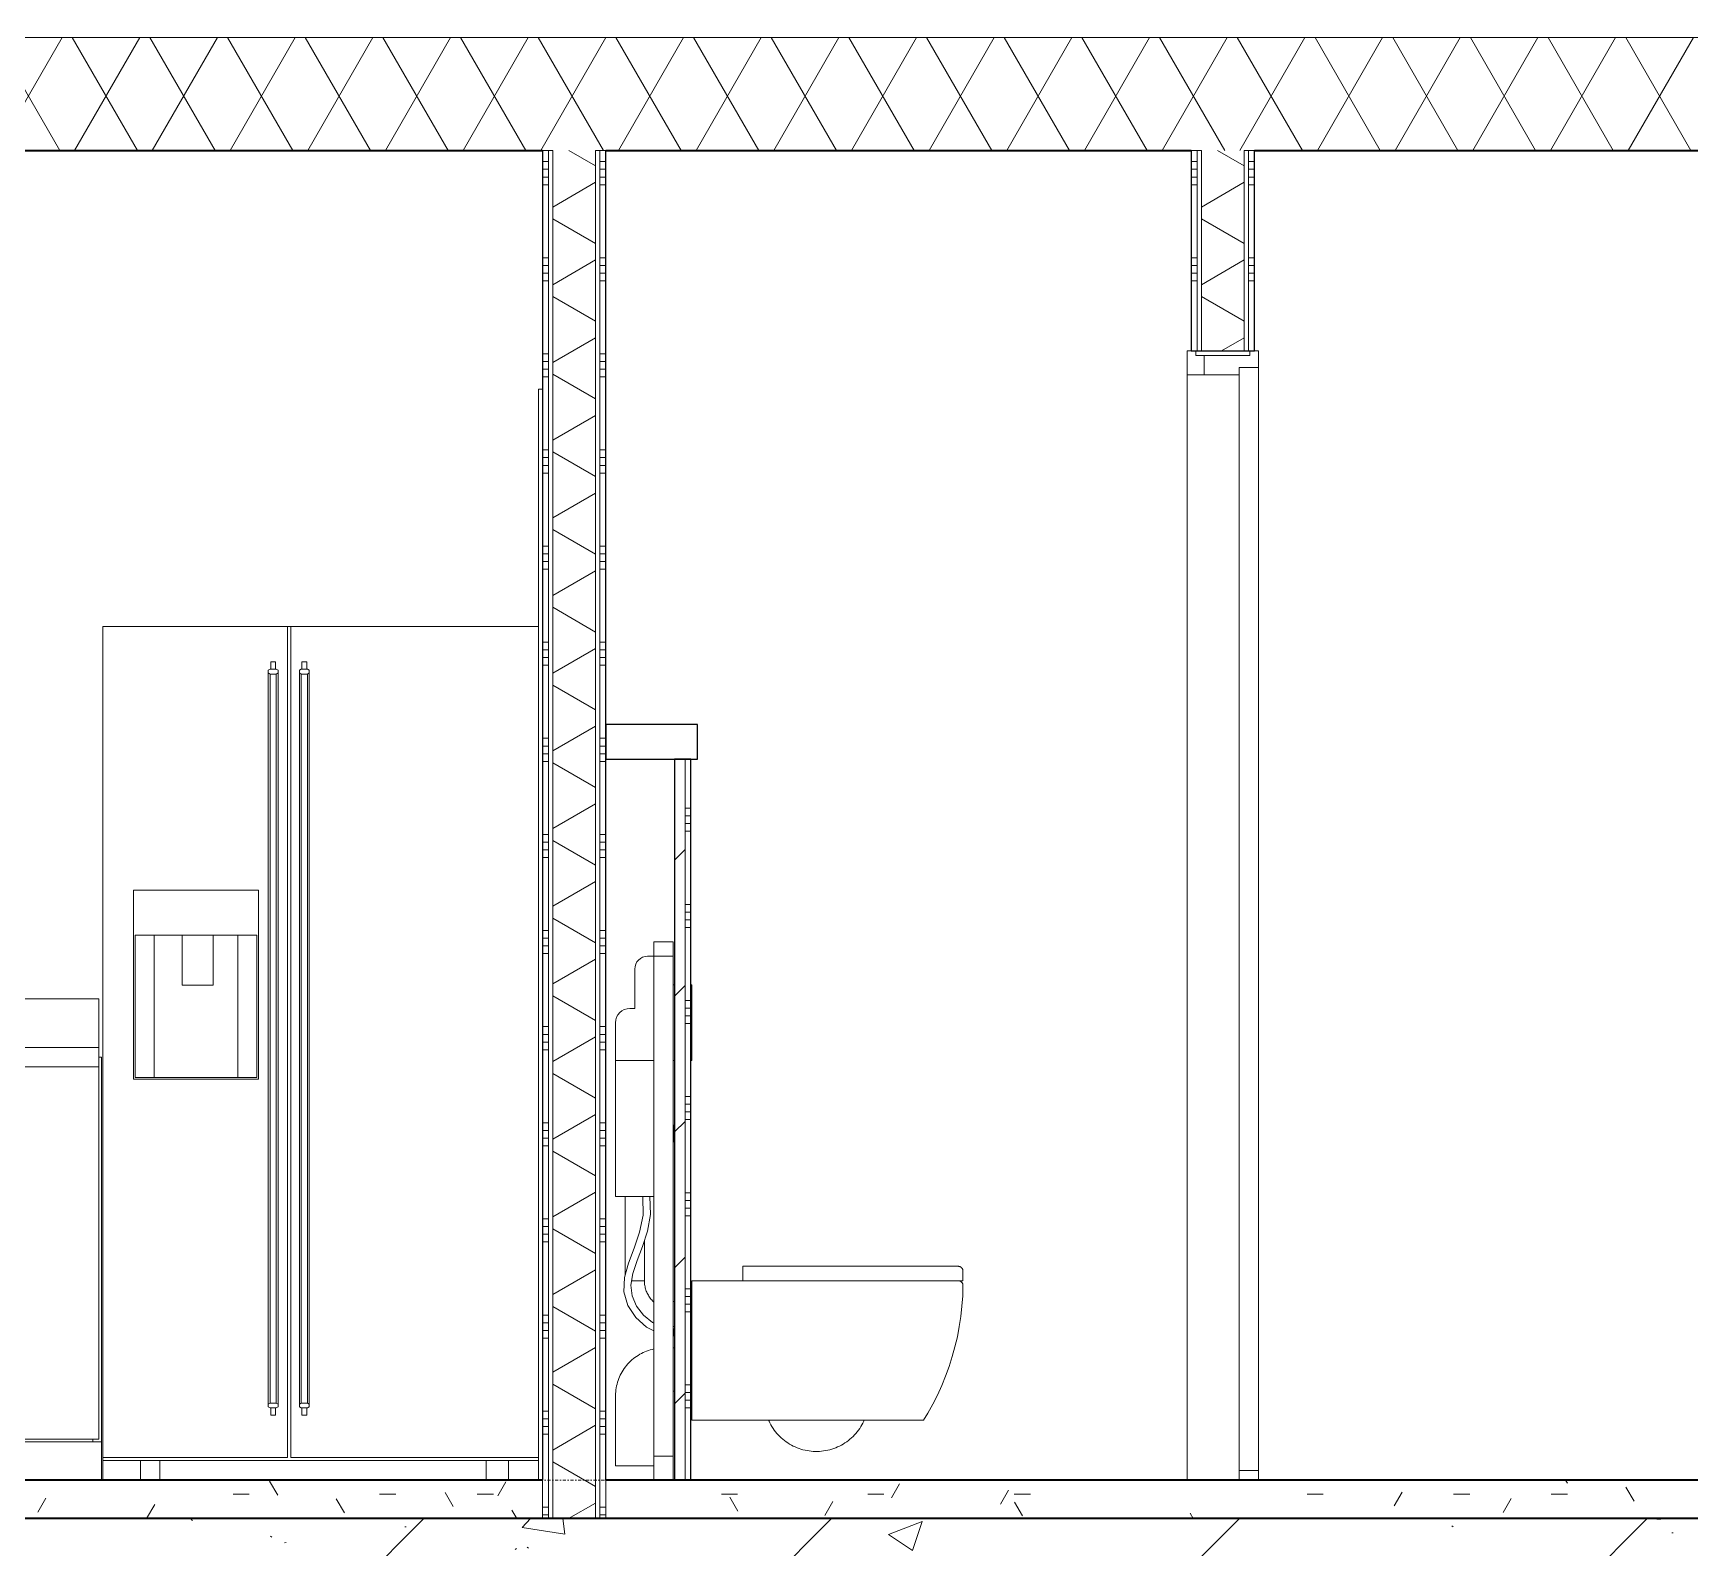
# Model space of a CAD drawing. Header units: millimetres. Extents: x -8591 to 211781, y -3000 to 31870.
# Drawn here: x 183026 to 186474, y -61 to 3091 of the extents above; entities that cross this region are included whole.
import ezdxf

# ---------------------------------------------------------------- set-up
doc = ezdxf.new("R2010")
doc.units = ezdxf.units.MM
doc.linetypes.add('Dash dot', pattern=[15.875, 6.35, -4.7625, 0, -4.7625])
doc.linetypes.add('IMPORT-HIDDEN _2_', pattern=[25, 12.5, -12.5])
for name, color, linetype, lineweight in [('A-DOOR', 31, 'Continuous', 9), ('A-FLOR', 192, 'Continuous', 9), ('A-FLOR-LEVL', 51, 'Continuous', 9), ('A-FLOR-MCUT', 51, 'Continuous', 9), ('A-FLOR-PATT', 8, 'Continuous', 9), ('A-WALL', 113, 'Continuous', 9), ('A-WALL-PATT', 111, 'Continuous', 25), ('I-FURN', 30, 'Continuous', 9), ('I-WALL', 2, 'Continuous', 9), ('kaart_114279_503471_50_dwg', 8, 'Continuous', 9), ('P-SANR-FIXT', 6, 'Continuous', 9), ('PAND', 10, 'Continuous', 9), ('PERCEEL', 7, 'Continuous', 9), ('Q-CASE', 31, 'Continuous', 9), ('Q-SPCQ', 91, 'Continuous', 9), ('RASTERVERDELING', 8, 'IMPORT-HIDDEN _2_', 9)]:
    doc.layers.add(name, color=color, linetype=linetype, lineweight=lineweight)
pattern_1 = [(360, (185435.71, 1423.5), (4e-13, 200), []), (360, (185435.71, 1407.5), (4e-13, 200), []), (360, (185435.71, 1391.5), (4e-13, 200), []), (360, (185435.71, 1375.5), (4e-13, 200), [])]
pattern_2 = [(90, (-5257.7, 3200), (-320, 2e-14), [])]
pattern_3 = [(360, (184085.71, 1423.5), (4e-13, 200), []), (360, (184085.71, 1407.5), (4e-13, 200), []), (360, (184085.71, 1391.5), (4e-13, 200), []), (360, (184085.71, 1375.5), (4e-13, 200), [])]

# ---------------------------------------------------------------- blocks, each defined once
blk = doc.blocks.new('32_EA_binnenkozijn_hardhout_deurzonderbovenlicht - 1000x2730-1442049-B-B')
at = {"layer": 'A-DOOR'}
for p, q in [((-4816.9, 2350), (-4824.9, 2350)), ((-4824.9, 2350), (-4824.9, 80))]:
    blk.add_line(p, q, dxfattribs=at)
blk = doc.blocks.new('32_EA_binnenkozijn_hardhout_deurzonderbovenlicht - 1000x2730-1442234-B-B')
at = {"layer": 'A-DOOR'}
h = blk.add_hatch(dxfattribs=at)
h.set_pattern_fill('FP_192', color=256, style=0, pattern_type=2)
h.set_pattern_definition(pattern_2)
h.paths.add_polyline_path([(-3474.9, 2380), (-3366.9, 2380), (-3366.9, 2395), (-3326.9, 2395), (-3326.9, 2430), (-3344.9, 2430), (-3344.9, 2420), (-3456.9, 2420), (-3456.9, 2430), (-3474.9, 2430)])
h = blk.add_hatch(dxfattribs=at)
h.set_pattern_fill('FP_192', color=256, style=0, pattern_type=2)
h.set_pattern_definition(pattern_2)
h.paths.add_polyline_path([(-3326.9, 100), (-3326.9, 2395), (-3366.9, 2395), (-3366.9, 100)])
at = {"layer": 'A-DOOR', "lineweight": 18}
for p, q in [((-3456.9, 2430), (-3474.9, 2430)), ((-3474.9, 2430), (-3474.9, 2380)), ((-3456.9, 2420), (-3456.9, 2430)), ((-3344.9, 2420), (-3456.9, 2420)), ((-3326.9, 2430), (-3344.9, 2430)), ((-3344.9, 2430), (-3344.9, 2420)), ((-3326.9, 2395), (-3326.9, 2430)), ((-3474.9, 2380), (-3366.9, 2380)), ((-3326.9, 2395), (-3366.9, 2395)), ((-3366.9, 2395), (-3366.9, 100)), ((-3366.9, 2380), (-3366.9, 2395)), ((-3366.9, 2395), (-3326.9, 2395)), ((-3326.9, 100), (-3326.9, 2395)), ((-3366.9, 100), (-3326.9, 100))]:
    blk.add_line(p, q, dxfattribs=at)
at = {"layer": 'A-DOOR'}
for p, q in [((-3474.9, 80), (-3474.9, 2380)), ((-3366.9, 80), (-3366.9, 100)), ((-3326.9, 100), (-3326.9, 80))]:
    blk.add_line(p, q, dxfattribs=at)
blk = doc.blocks.new('S4R_Geberit_Reservoir_Duofix_Wall-WC_UP320 - S4R_Geberit_Reservoir_Duofix_Wall-WC_UP320-476153-B-B')
at = {"layer": 'P-SANR-FIXT'}
for p, q in [((-4584.9, 1200), (-4544.9, 1200)), ((-4584.9, 1170), (-4584.9, 1200)), ((-4544.9, 1200), (-4544.9, 1170)), ((-4624.9, 1143.3), (-4624.9, 1061.6)), ((-4584.9, 1170), (-4598.1, 1170)), ((-4544.9, 1170), (-4584.9, 1170)), ((-4584.9, 1170), (-4544.9, 1170)), ((-4584.9, 130), (-4584.9, 1170)), ((-4544.9, 1170), (-4544.9, 130)), ((-4541.9, 1110.4), (-4544.9, 1110.4)), ((-4506, 1110.4), (-4507.9, 1110.4)), ((-4506, 1110.4), (-4506, 953.3)), ((-4624.9, 1061.6), (-4634.9, 1061.6)), ((-4664.9, 1031.6), (-4664.9, 953.3)), ((-4584.9, 953.3), (-4664.9, 953.3)), ((-4664.9, 953.3), (-4664.9, 670)), ((-4664.9, 953.3), (-4584.9, 953.3)), ((-4544.9, 953.3), (-4541.9, 953.3)), ((-4507.9, 953.3), (-4506, 953.3)), ((-4543.9, 819.1), (-4543.9, 817.4)), ((-4543.9, 817.4), (-4543.9, 810.9)), ((-4543.9, 810.9), (-4543.9, 801.2)), ((-4543.9, 801.2), (-4543.9, 791.9)), ((-4543.9, 791.9), (-4543.9, 785.3)), ((-4543.9, 785.3), (-4543.9, 783)), ((-4664.9, 670), (-4584.9, 670)), ((-4644.9, 670), (-4644.9, 505.8)), ((-4607.1, 669.3), (-4608.1, 669.2)), ((-4602.6, 669.9), (-4607.1, 669.3)), ((-4604.9, 495), (-4604.9, 578.2)), ((-4604.9, 495), (-4631.4, 495)), ((-4631.4, 495), (-4624.9, 495)), ((-4624.9, 495), (-4604.9, 495)), ((-4541.9, 451.5), (-4544.9, 451.5)), ((-4506, 451.5), (-4507.9, 451.5)), ((-4541.9, 400), (-4544.9, 400)), ((-4542.9, 395), (-4544.9, 395.3)), ((-4544.9, 395.3), (-4542.9, 395)), ((-4544.9, 380.4), (-4542.9, 380)), ((-4542.9, 380), (-4544.9, 380.4)), ((-4542.9, 385.6), (-4542.9, 395)), ((-4542.9, 394.8), (-4542.9, 395)), ((-4542.9, 381), (-4542.9, 385.6)), ((-4542.9, 380), (-4542.9, 381)), ((-4506, 400), (-4507.9, 400)), ((-4507.9, 390), (-4506, 390)), ((-4507.9, 381.5), (-4506, 381.5)), ((-4541.9, 355), (-4544.9, 355)), ((-4506, 355), (-4507.9, 355)), ((-4664.9, 255), (-4664.9, 110)), ((-4544.9, 265), (-4541.9, 265)), ((-4664.9, 110), (-4619.9, 110)), ((-4619.9, 110), (-4584.6, 110)), ((-4584.9, 80), (-4584.9, 130)), ((-4544.9, 130), (-4584.9, 130)), ((-4544.9, 130), (-4544.9, 80))]:
    blk.add_line(p, q, dxfattribs=at)
at = {"layer": 'P-SANR-FIXT', "flags": 128}
for points in [[(-4608.1, 669.2), (-4607.6, 631.1), (-4614.7, 596), (-4625.9, 563), (-4637.6, 531.7), (-4646.1, 501.5), (-4647.4, 471.5), (-4639, 443.1), (-4622.7, 418.1), (-4600.1, 398.2), (-4584.9, 390.7)], [(-4584.9, 390.7), (-4600.1, 398.2), (-4622.7, 418.1), (-4639, 443.1), (-4647.4, 471.5), (-4646.1, 501.5), (-4637.6, 531.7), (-4625.9, 563), (-4614.7, 596), (-4607.6, 631.1), (-4608.1, 669.2)], [(-4584.9, 406.8), (-4588.1, 408.3), (-4606.9, 423.2), (-4621.5, 442), (-4630.5, 463.2), (-4632.9, 485.8), (-4628.7, 510.1), (-4619.8, 536.8), (-4608.8, 565.9), (-4598.6, 597.9), (-4592.4, 632.9), (-4593.2, 670)], [(-4593.2, 670), (-4592.4, 632.9), (-4598.6, 597.9), (-4608.8, 565.9), (-4619.8, 536.8), (-4628.7, 510.1), (-4632.9, 485.8), (-4630.5, 463.2), (-4621.5, 442), (-4606.9, 423.2), (-4588.1, 408.3), (-4584.9, 406.8)], [(-4584.9, 450.3), (-4586.2, 451.5), (-4587.9, 453.2), (-4589.6, 455), (-4591.1, 456.8), (-4592.6, 458.7), (-4594, 460.6), (-4595.4, 462.6), (-4596.6, 464.6), (-4597.8, 466.7), (-4598.9, 468.9), (-4599.9, 471), (-4600.8, 473.3), (-4601.6, 475.5), (-4602.4, 477.8), (-4603, 480.1), (-4603.5, 482.4), (-4604, 484.8), (-4604.4, 487.2), (-4604.6, 489.6), (-4604.8, 492), (-4604.9, 494.4), (-4604.9, 495)], [(-4584.9, 353), (-4588.6, 352.1), (-4592.5, 351.1), (-4596.3, 349.9), (-4600.1, 348.6), (-4603.8, 347.1), (-4607.5, 345.5), (-4611.1, 343.7), (-4614.6, 341.8), (-4618, 339.7), (-4621.3, 337.5), (-4624.6, 335.2), (-4627.8, 332.8), (-4630.8, 330.2), (-4633.8, 327.5), (-4636.6, 324.7), (-4639.3, 321.7), (-4641.9, 318.7), (-4644.4, 315.6), (-4646.8, 312.4), (-4649, 309), (-4651.1, 305.6), (-4653.1, 302.1), (-4654.9, 298.6), (-4656.6, 294.9), (-4658.1, 291.2), (-4659.5, 287.5), (-4660.7, 283.7), (-4661.7, 279.8), (-4662.7, 275.9), (-4663.4, 272), (-4664, 268), (-4664.5, 264.1), (-4664.7, 260.1), (-4664.9, 256.1), (-4664.9, 255)]]:
    blk.add_lwpolyline(points, dxfattribs=at)
at = {"layer": 'P-SANR-FIXT'}
for centre, radius in [((-4598.1, 1143.3), 26.7), ((-4634.9, 1031.6), 30)]:
    blk.add_arc(centre, radius, 90, 180, dxfattribs=at)
blk = doc.blocks.new('73_EA_Standaard_kledingkast_IKEA - 600x300x880-668736-B-B')
at = {"layer": 'I-FURN'}
for p, q in [((-5739.9, 960), (-5734.9, 960)), ((-5739.9, 165), (-5739.9, 940)), ((-5734.9, 960), (-5734.9, 160)), ((-6029.9, 476.7), (-6029.9, 675.7)), ((-6034.9, 493.9), (-6034.9, 606.8)), ((-5739.9, 165), (-6014.1, 165)), ((-5752.9, 160), (-6014.1, 160)), ((-5752.9, 165), (-5752.9, 160)), ((-5752.9, 160), (-5752.9, 165)), ((-5734.9, 160), (-5752.9, 160)), ((-5734.9, 160), (-5734.9, 80))]:
    blk.add_line(p, q, dxfattribs=at)
blk = doc.blocks.new('Kitchen_Appliances_AEG_AEG-SBS-ST-Fridge-Freezer-Grey-Stainless - Name - _RMB86111NX 925993179 Ukraine_-816377-B-B')
at = {"layer": 'Q-SPCQ'}
for p, q in [((-5731.9, 127.3), (-5731.9, 1856)), ((-5347.7, 1856), (-5731.9, 1856)), ((-5340.7, 1856), (-5347.7, 1856)), ((-5347.7, 127.3), (-5347.7, 1856)), ((-4824.9, 1856), (-5340.7, 1856)), ((-5340.7, 1856), (-5340.7, 127.3)), ((-5383.8, 1767.4), (-5387.8, 1765.1)), ((-5387.8, 1759.6), (-5387.8, 1765.1)), ((-5387.8, 237.9), (-5387.8, 1759.6)), ((-5387.8, 1759.6), (-5383.8, 1757.3)), ((-5371.3, 1767.4), (-5383.8, 1767.4)), ((-5382.4, 1782.6), (-5372.6, 1782.6)), ((-5382.4, 1782.6), (-5382.4, 1767.4)), ((-5372.6, 1767.2), (-5372.6, 1782.6)), ((-5367.3, 1765.1), (-5371.3, 1767.4)), ((-5371.3, 1757.3), (-5367.3, 1759.6)), ((-5367.3, 1759.6), (-5367.3, 1765.1)), ((-5367.3, 1759.6), (-5367.3, 237.9)), ((-5318.8, 1767.4), (-5322.8, 1765.1)), ((-5322.8, 1759.6), (-5322.8, 1765.1)), ((-5322.8, 237.9), (-5322.8, 1759.6)), ((-5322.8, 1759.6), (-5318.8, 1757.3)), ((-5306.3, 1767.4), (-5318.8, 1767.4)), ((-5317.5, 1782.6), (-5307.6, 1782.6)), ((-5317.5, 1782.6), (-5317.5, 1767.2)), ((-5307.6, 1767.4), (-5307.6, 1782.6)), ((-5302.3, 1765.1), (-5306.3, 1767.4)), ((-5306.3, 1757.3), (-5302.3, 1759.6)), ((-5302.3, 1759.6), (-5302.3, 1765.1)), ((-5302.3, 1759.6), (-5302.3, 237.9)), ((-5383.8, 1757.3), (-5371.3, 1757.3)), ((-5383.8, 1757.3), (-5383.8, 240.1)), ((-5371.3, 240.1), (-5371.3, 1757.3)), ((-5318.8, 1757.3), (-5306.3, 1757.3)), ((-5318.8, 1757.3), (-5318.8, 240.1)), ((-5306.3, 240.1), (-5306.3, 1757.3)), ((-5407.6, 1307.9), (-5668.4, 1307.9)), ((-5668.4, 1307.9), (-5668.4, 914.6)), ((-5407.6, 914.6), (-5407.6, 1307.9)), ((-5664.9, 918), (-5664.9, 1214.3)), ((-5664.9, 1214.3), (-5411.2, 1214.3)), ((-5625.4, 1214.3), (-5625.4, 918)), ((-5566.9, 1214.3), (-5566.9, 1110.2)), ((-5502, 1110.2), (-5502, 1214.3)), ((-5450.7, 1214.3), (-5450.7, 918)), ((-5411.2, 1214.3), (-5411.2, 918)), ((-5566.9, 1110.2), (-5502, 1110.2)), ((-5668.4, 914.6), (-5407.6, 914.6)), ((-5411.2, 918), (-5664.9, 918)), ((-5383.8, 240.1), (-5387.8, 237.9)), ((-5387.8, 232.5), (-5387.8, 237.9)), ((-5387.8, 232.5), (-5383.8, 230.2)), ((-5371.3, 240.1), (-5383.8, 240.1)), ((-5383.8, 230.2), (-5371.3, 230.2)), ((-5382.4, 230.2), (-5382.4, 215)), ((-5382.4, 215), (-5372.6, 215)), ((-5372.6, 215), (-5372.6, 230.4)), ((-5367.3, 237.9), (-5371.3, 240.1)), ((-5371.3, 230.2), (-5367.3, 232.5)), ((-5367.3, 232.5), (-5367.3, 237.9)), ((-5318.8, 240.1), (-5322.8, 237.9)), ((-5322.8, 232.5), (-5322.8, 237.9)), ((-5322.8, 232.5), (-5318.8, 230.2)), ((-5306.3, 240.1), (-5318.8, 240.1)), ((-5318.8, 230.2), (-5306.3, 230.2)), ((-5317.5, 230.4), (-5317.5, 215)), ((-5317.5, 215), (-5307.6, 215)), ((-5307.6, 215), (-5307.6, 230.2)), ((-5302.3, 237.9), (-5306.3, 240.1)), ((-5306.3, 230.2), (-5302.3, 232.5)), ((-5302.3, 232.5), (-5302.3, 237.9)), ((-5731.9, 127.3), (-5731.9, 121)), ((-5347.7, 127.3), (-5731.9, 127.3)), ((-5653.8, 121), (-5731.9, 121)), ((-5731.9, 121), (-5731.9, 80)), ((-5613.3, 121), (-5653.8, 121)), ((-5653.8, 121), (-5653.8, 80)), ((-4933.8, 121), (-5613.3, 121)), ((-5613.3, 121), (-5613.3, 80)), ((-5340.7, 127.3), (-4824.9, 127.3)), ((-4887.5, 121), (-4933.8, 121)), ((-4933.8, 121), (-4933.8, 80)), ((-4824.9, 121), (-4887.5, 121)), ((-4887.5, 121), (-4887.5, 80))]:
    blk.add_line(p, q, dxfattribs=at)
blk = doc.blocks.new('73_3B_aanrechtblad - rand - 73_3B_aanrechtblad - rand-2136855-B-B')
at = {"layer": 'Q-CASE', "lineweight": 18}
for p, q in [((-6739.8, 1081.6), (-6494, 1081.6)), ((-5965.9, 1081.6), (-5739.9, 1081.6)), ((-5739.9, 980), (-5739.9, 1081.6)), ((-6027.9, 980), (-5739.9, 980)), ((-5739.9, 940), (-5739.9, 980)), ((-5739.9, 940), (-6021.1, 940))]:
    blk.add_line(p, q, dxfattribs=at)
blk = doc.blocks.new('kaart_114279_503471_50_dwg-1497297-B-B')
at = {"layer": 'PAND', "flags": 128}
for points in [[(-12188.2, 0), (-6468, 0), (-6493.7, 0), (-4018.7, 0), (-4959.8, 0), (1672.5, 0)], [(1672.5, 0), (-3151.9, 0), (-5784.9, 0), (-11704.6, 0)], [(-9542.1, 0), (-1115.6, 0), (652, 0), (1672.5, 0)], [(1672.5, 0), (-9035.6, 0), (-9542.1, 0)], [(-9171.7, 0), (-9424.4, 0), (-2713.3, 0), (-2443.3, 0)]]:
    blk.add_lwpolyline(points, dxfattribs=at)
for points in [[(-5349.1, 0), (-9662.9, 0), (-9707.2, 0), (-10297.6, 0), (-10454.5, 0), (-380.3, 0), (-309.1, 0), (-228.4, 0), (-184.1, 0), (-3106, 0)], [(-8293.2, 0), (-8916.8, 0), (-4106.5, 0), (-4000, 0), (692.1, 0), (1210.3, 0)]]:
    blk.add_lwpolyline(points, close=True, dxfattribs=at)
at = {"layer": 'PERCEEL'}
for p, q in [((1672.5, 0), (-12188.2, 0)), ((-12188.2, 0), (1672.5, 0))]:
    blk.add_line(p, q, dxfattribs=at)
at = {"layer": 'PERCEEL', "flags": 128}
for points in [[(-12188.2, 0), (-10118.9, 0), (1624.1, 0)], [(-12188.2, 0), (-11690, 0), (-3151.9, 0), (1672.5, 0)], [(1672.5, 0), (-1058.6, 0), (-1463.3, 0), (-9035.6, 0), (-12188.2, 0)], [(-12188.2, 0), (-11690, 0), (-3151.9, 0), (1672.5, 0)], [(1672.5, 0), (1616.9, 0), (1527.9, 0), (-3125.2, 0), (-5370.2, 0), (-9502.5, 0), (-12188.2, 0)], [(-12188.2, 0), (-9502.5, 0), (-5370.2, 0), (-3125.2, 0), (1527.9, 0), (1616.9, 0), (1624.1, 0), (-10118.9, 0), (-12188.2, 0)], [(-12188.2, 0), (-9624.3, 0), (-9640.8, 0), (-8602, 0), (1370.9, 0), (1672.5, 0)], [(1672.5, 0), (-1463.3, 0), (-9035.6, 0), (-12188.2, 0)]]:
    blk.add_lwpolyline(points, dxfattribs=at)
at = {"layer": 'RASTERVERDELING'}
blk.add_line((-12188.2, 0), (1672.5, 0), dxfattribs=at)
blk = doc.blocks.new('boekenkast1 - boekenkast-2119078-B-B')
at = {"layer": 'A-WALL-PATT', "lineweight": 9}
h = blk.add_hatch(dxfattribs=at)
h.set_pattern_fill('FP_192', color=256, style=0, pattern_type=2)
h.set_pattern_definition(pattern_2)
h.paths.add_polyline_path([(-4494.1, 1580), (-4494.1, 1652.2), (-4684.9, 1652.2), (-4684.9, 1580)])
at = {"layer": 'A-WALL', "lineweight": 25}
for p, q in [((-4494.1, 1652.2), (-4684.9, 1652.2)), ((-4684.9, 1652.2), (-4684.9, 1580)), ((-4494.1, 1580), (-4494.1, 1652.2)), ((-4684.9, 1580), (-4494.1, 1580))]:
    blk.add_line(p, q, dxfattribs=at)
blk = doc.blocks.new('S4R_Villeroy_Toilet_Subway_2 - Subway 2_0-2119912-B-B')
at = {"layer": 'P-SANR-FIXT'}
for p, q in [((-4129.3, 525), (-4399.7, 525)), ((-4399.7, 525), (-4399.7, 515)), ((-4129.3, 495), (-4506, 495)), ((-4506, 495), (-4506, 484.9)), ((-4506, 484.9), (-4506, 205)), ((-4399.7, 495), (-4399.7, 515)), ((-4129.3, 495), (-4399.7, 495)), ((-4129.3, 495), (-3941.8, 495)), ((-3941.8, 495), (-3941.8, 515)), ((-4506, 462.5), (-4507, 462.5)), ((-4507, 462.5), (-4507, 437.2)), ((-4506, 355), (-4507, 355)), ((-4507, 355), (-4507, 300)), ((-4507, 300), (-4507, 245)), ((-4507, 245), (-4506, 245)), ((-4506, 205), (-4129.3, 205)), ((-4023.8, 205), (-4129.3, 205))]:
    blk.add_line(p, q, dxfattribs=at)
at = {"layer": 'P-SANR-FIXT', "flags": 128}
for points in [[(-4129.3, 525), (-4122.2, 525), (-4115.1, 525), (-4108, 525), (-4101, 525), (-4094, 525), (-4087.1, 525), (-4080.2, 525), (-4073.4, 525), (-4066.7, 525), (-4060.1, 525), (-4053.7, 525), (-4047.3, 525), (-4041.1, 525), (-4035, 525), (-4029, 525), (-4023.3, 525), (-4017.6, 525), (-4012.2, 525), (-4007, 525), (-4001.9, 525), (-3997.1, 525), (-3992.5, 525), (-3988, 525), (-3983.9, 525), (-3979.9, 525), (-3976.2, 525), (-3972.7, 525), (-3969.5, 525), (-3966.5, 525), (-3963.8, 525), (-3961.4, 525), (-3959.2, 525), (-3957.3, 525), (-3955.7, 525), (-3954.3, 525), (-3953.3, 525), (-3952.5, 525), (-3952, 525), (-3951.8, 525), (-3951.8, 525)], [(-3951.8, 525), (-3951.9, 525), (-3952.3, 525), (-3953, 525), (-3954, 525), (-3955.3, 525), (-3956.8, 525), (-3958.7, 525), (-3960.8, 525), (-3963.1, 525), (-3965.8, 525), (-3968.7, 525), (-3971.8, 525), (-3975.2, 525), (-3978.9, 525), (-3982.8, 525), (-3986.9, 525), (-3991.2, 525), (-3995.8, 525), (-4000.6, 525), (-4005.6, 525), (-4010.8, 525), (-4016.2, 525), (-4021.7, 525), (-4027.5, 525), (-4033.4, 525), (-4039.4, 525), (-4045.6, 525), (-4051.9, 525), (-4058.4, 525), (-4064.9, 525), (-4071.6, 525), (-4078.4, 525), (-4085.2, 525), (-4092.1, 525), (-4099.1, 525), (-4106.1, 525), (-4113.2, 525), (-4120.2, 525), (-4127.3, 525), (-4129.3, 525)], [(-3951.8, 525), (-3951.4, 525), (-3951, 525), (-3950.6, 524.9), (-3950.2, 524.9), (-3949.8, 524.8), (-3949.4, 524.7), (-3949, 524.6), (-3948.6, 524.5), (-3948.2, 524.4), (-3947.9, 524.2), (-3947.5, 524), (-3947.1, 523.9), (-3946.8, 523.7), (-3946.4, 523.5), (-3946.1, 523.3), (-3945.8, 523), (-3945.5, 522.8), (-3945.2, 522.5), (-3944.9, 522.2), (-3944.6, 522), (-3944.3, 521.7), (-3944, 521.4), (-3943.8, 521.1), (-3943.6, 520.7), (-3943.3, 520.4), (-3943.1, 520.1), (-3942.9, 519.7), (-3942.8, 519.4), (-3942.6, 519), (-3942.4, 518.6), (-3942.3, 518.2), (-3942.2, 517.9), (-3942.1, 517.5), (-3942, 517.1), (-3941.9, 516.7), (-3941.8, 516.3), (-3941.8, 515.9), (-3941.8, 515.5), (-3941.8, 515.1), (-3941.8, 515)], [(-3951.8, 495), (-3951.9, 495), (-3952.3, 495), (-3953, 495), (-3954, 495), (-3955.3, 495), (-3956.8, 495), (-3958.7, 495), (-3960.8, 495), (-3963.1, 495), (-3965.8, 495), (-3968.7, 495), (-3971.8, 495), (-3975.2, 495), (-3978.9, 495), (-3982.8, 495), (-3986.9, 495), (-3991.2, 495), (-3995.8, 495), (-4000.6, 495), (-4005.6, 495), (-4010.8, 495), (-4016.2, 495), (-4021.7, 495), (-4027.5, 495), (-4033.4, 495), (-4039.4, 495), (-4045.6, 495), (-4051.9, 495), (-4058.4, 495), (-4064.9, 495), (-4071.6, 495), (-4078.4, 495), (-4085.2, 495), (-4092.1, 495), (-4099.1, 495), (-4106.1, 495), (-4113.2, 495), (-4120.2, 495), (-4127.3, 495), (-4129.3, 495)], [(-3941.8, 484.9), (-3942.4, 463.5), (-3943.9, 442.1), (-3946.2, 420.8), (-3949.4, 399.6), (-3953.5, 378.5), (-3958.4, 357.7), (-3964.1, 337), (-3970.6, 316.6), (-3977.9, 296.4), (-3986.1, 276.6), (-3995, 257.1), (-4004.7, 238), (-4015.2, 219.3), (-4023.8, 205)], [(-3954.3, 495), (-3953.3, 495), (-3952.5, 495), (-3952, 495), (-3951.8, 495), (-3951.8, 495)], [(-3951.8, 495), (-3951.4, 495), (-3951, 495), (-3950.6, 494.9), (-3950.2, 494.9), (-3949.8, 494.8), (-3949.4, 494.7), (-3949, 494.6), (-3948.6, 494.5), (-3948.2, 494.4), (-3947.9, 494.2), (-3947.5, 494), (-3947.1, 493.9), (-3946.8, 493.7), (-3946.4, 493.5), (-3946.1, 493.3), (-3945.8, 493), (-3945.5, 492.8), (-3945.2, 492.5), (-3944.9, 492.2), (-3944.6, 492), (-3944.3, 491.7), (-3944.1, 491.4), (-3943.8, 491.1), (-3943.6, 490.7), (-3943.3, 490.4), (-3943.1, 490.1), (-3942.9, 489.7), (-3942.8, 489.4), (-3942.6, 489), (-3942.4, 488.6), (-3942.3, 488.2), (-3942.2, 487.9), (-3942.1, 487.5), (-3942, 487.1), (-3941.9, 486.7), (-3941.8, 486.3), (-3941.8, 485.9), (-3941.8, 485.5), (-3941.8, 485.1), (-3941.8, 484.9)], [(-4346.3, 205), (-4345.4, 202.9), (-4343.5, 199), (-4341.5, 195.2), (-4339.3, 191.4), (-4336.9, 187.8), (-4334.4, 184.2), (-4331.8, 180.8), (-4329, 177.4), (-4326.2, 174.2), (-4323.1, 171.1), (-4320, 168.1), (-4316.7, 165.2), (-4313.4, 162.5), (-4309.9, 159.9), (-4306.3, 157.4), (-4302.6, 155.1), (-4298.9, 153), (-4295, 151), (-4291.1, 149.1), (-4287.1, 147.4), (-4283, 145.9), (-4278.9, 144.5), (-4274.8, 143.3), (-4270.5, 142.3), (-4266.3, 141.4), (-4262, 140.7), (-4257.7, 140.2), (-4253.4, 139.8), (-4249, 139.7), (-4244.7, 139.7), (-4240.4, 139.8), (-4236, 140.2), (-4231.7, 140.7), (-4227.4, 141.4), (-4223.2, 142.2), (-4219, 143.3), (-4214.8, 144.5), (-4210.7, 145.8), (-4206.6, 147.3), (-4202.6, 149), (-4198.7, 150.9), (-4194.8, 152.9), (-4191.1, 155), (-4187.4, 157.3), (-4183.8, 159.8), (-4180.3, 162.4), (-4177, 165.1), (-4173.7, 167.9), (-4170.5, 170.9), (-4167.5, 174), (-4164.6, 177.3), (-4161.8, 180.6), (-4159.2, 184.1), (-4156.7, 187.6), (-4154.4, 191.3), (-4152.2, 195), (-4150.1, 198.8), (-4148.2, 202.7), (-4147.2, 205)]]:
    blk.add_lwpolyline(points, dxfattribs=at)

msp = doc.modelspace()

# ---------------------------------------------------------------- hatches: boundary and pattern name
at = {"layer": 'A-FLOR-PATT'}
h = msp.add_hatch(dxfattribs=at)
h.set_pattern_fill('FP_180', color=256, angle=180, style=0, pattern_type=2)
h.set_pattern_definition([(180, (182934.76, 3100), (-1e-14, -100), [])])
h.paths.add_polyline_path([(188042.2, 3082), (188042.2, 3100), (181705.7, 3100), (181705.7, 3082), (187976.2, 3082)])
h.paths.add_polyline_path([(178013.9, 3082), (180291.7, 3082), (180291.7, 3100), (177827.3, 3100), (177827.3, 3082)])
h = msp.add_hatch(dxfattribs=at)
h.set_pattern_fill('FP_179', color=256, angle=-120, style=0, pattern_type=2)
h.set_pattern_definition([(240, (182934.76, 3100), (121.2436, -70), []), (300, (182934.76, 3100), (121.2436, 70), [])])
h.paths.add_polyline_path([(187976.2, 2847), (188042.2, 2847), (188042.2, 3082), (181705.7, 3082), (181705.7, 2847), (187807.2, 2847)])
h.paths.add_polyline_path([(177827.3, 2847), (180291.7, 2847), (180291.7, 3082), (177827.3, 3082)])
h = msp.add_hatch(dxfattribs=at)
h.set_pattern_fill('FP_214', color=256, style=0, pattern_type=2)
h.set_pattern_definition([(0, (183644.89, 3200), (406.4, 101.6), [33.528, -271.272, 33.528, -271.272, -1625.6]), (0, (183644.89, 3200), (406.4, 101.6), [-609.6, 33.528, -576.072, 33.528, -271.272, -711.2]), (0, (183644.89, 3200), (406.4, 101.6), [-1524, 33.528, -169.672, 33.528, -474.472]), (120, (183797.29, 3250.8), (-291.1882, 301.1527), [33.528, -271.272, 33.528, -271.272, -1625.6]), (120, (183797.29, 3250.8), (-291.1882, 301.1527), [-609.6, 33.528, -576.072, 33.528, -271.272, -711.2]), (120, (183797.29, 3250.8), (-291.1882, 301.1527), [-1524, 33.528, -169.672, 33.528, -474.472]), (240, (183848.09, 3454), (-115.2118, -402.7527), [33.528, -271.272, 33.528, -271.272, -1625.6]), (240, (183848.09, 3454), (-115.2118, -402.7527), [-609.6, 33.528, -576.072, 33.528, -271.272, -711.2]), (240, (183848.09, 3454), (-115.2118, -402.7527), [-1524, 33.528, -169.672, 33.528, -474.472])])
h.paths.add_polyline_path([(184944.2, 0), (187830.7, 0), (187830.7, 80), (184217.7, 80), (184217.7, 0), (184727.6, 0)])
h.paths.add_polyline_path([(180179.6, 0), (184085.7, 0), (184085.7, 80), (180004.1, 80), (180004.1, 0)])
h = msp.add_hatch(dxfattribs=at)
h.set_pattern_fill('FP_188', color=256, style=0, pattern_type=2)
h.set_pattern_definition([(45, (183644.9, 3200), (-424.264, 424.264), []), (50, (183644.9, 3200), (717.26, -62.75), [75, -825]), (355, (183644.9, 3200), (-138.75, 752.19), [60, -660]), (100.451, (183704.66, 3194.8), (578.514, 689.44), [63.74, -701.14]), (46.184, (183644.9, 3400), (1067.24, -165.52), [112.5, -1237.5]), (96.636, (183733.8, 3386.2), (934.66, 974.12), [95.61, -1051.71]), (351.184, (183644.9, 3400), (934.67, 974.12), [90, -990]), (21, (183744.9, 3350), (596.907, -402.62), [75, -825]), (326, (183744.9, 3350), (243.32, 725.15), [60, -660]), (71.451, (183794.64, 3316.45), (840.225, 322.525), [63.74, -701.14]), (37.5, (183644.9, 3200), (12.16, 332.894), [3.353, -648.647, 3.353, -666.647, -662.5]), (37.5, (183644.9, 3200), (12.16, 332.894), [-1322, 3.353, -659.147]), (7.5, (183644.9, 3200), (263.07, 394.412), [3.353, -378.647, 3.353, -633.647, -252.5]), (7.5, (183644.9, 3200), (263.07, 394.412), [-1019, 3.353, -249.147]), (327.5, (183421.9, 3200), (533.822, -22.555), [3.353, -246.647, 3.353, -776.647, -1035]), (327.5, (183421.9, 3200), (533.822, -22.555), [-1030, 3.353, -1031.647]), (317.5, (183321.9, 3200), (583.186, 100.105), [3.353, -321.647, 3.353, -514.647, -735]), (317.5, (183321.9, 3200), (583.186, 100.105), [-843, 3.35, -731.65]), (317.5, (183321.9, 3200), (583.186, 100.105), [3.353, -321.647, 3.353, -514.647, -735]), (317.5, (183321.9, 3200), (583.186, 100.105), [-843, 3.35, -731.65])])
h.paths.add_polyline_path([(188042.2, -188), (188042.2, 0), (179929.1, 0), (179929.1, -188), (187976.2, -188)])
at = {"layer": 'A-WALL-PATT', "lineweight": 9}
h = msp.add_hatch(dxfattribs=at)
h.set_pattern_fill('FP_215', color=256, angle=-90, style=0, pattern_type=2)
h.set_pattern_definition(pattern_3)
h.paths.add_polyline_path([(184085.7, 0), (184098.2, 0), (184098.2, 2847), (184085.7, 2847), (184085.7, 80)])
h = msp.add_hatch(dxfattribs=at)
h.set_pattern_fill('FP_216', color=256, angle=-120, style=0, pattern_type=2)
h.set_pattern_definition([(330, (184085.71, 1423.5), (70, 121.244), []), (30, (184085.71, 1423.5), (-70, 121.244), [])])
h.paths.add_polyline_path([(184186.2, 0), (184196.2, 0), (184196.2, 2847), (184107.2, 2847), (184107.2, 0)])
h = msp.add_hatch(dxfattribs=at)
h.set_pattern_fill('FP_215', color=256, angle=-90, style=0, pattern_type=2)
h.set_pattern_definition(pattern_3)
h.paths.add_polyline_path([(184217.7, 0), (184217.7, 2847), (184205.2, 2847), (184205.2, 0)])
h = msp.add_hatch(dxfattribs=at)
h.set_pattern_fill('FP_190', color=256, angle=-90, style=0, pattern_type=2)
h.set_pattern_definition(pattern_1)
h.paths.add_polyline_path([(185435.7, 2430), (185448.2, 2430), (185448.2, 2847), (185435.7, 2847), (185435.7, 2758.4)])
h = msp.add_hatch(dxfattribs=at)
h.set_pattern_fill('FP_191', color=256, angle=-120, style=0, pattern_type=2)
h.set_pattern_definition([(330, (185435.71, 1423.5), (70, 121.244), []), (30, (185435.71, 1423.5), (-70, 121.244), [])])
h.paths.add_polyline_path([(185457.2, 2430), (185546.2, 2430), (185546.2, 2847), (185457.2, 2847), (185457.2, 2758.4)])
h = msp.add_hatch(dxfattribs=at)
h.set_pattern_fill('FP_190', color=256, angle=-90, style=0, pattern_type=2)
h.set_pattern_definition(pattern_1)
h.paths.add_polyline_path([(185567.7, 2430), (185567.7, 2847), (185555.2, 2847), (185555.2, 2430)])
h = msp.add_hatch(dxfattribs=at)
h.set_pattern_fill('FP_201', color=256, style=0, pattern_type=2)
h.set_pattern_definition([(45, (183644.9, 3200), (-141.421, 141.421), [])])
h.paths.add_polyline_path([(184382.7, 80), (184382.7, 1580), (184360.7, 1580), (184360.7, 80)])
h = msp.add_hatch(dxfattribs=at)
h.set_pattern_fill('FP_202', color=256, angle=270, style=0, pattern_type=2)
h.set_pattern_definition([(180, (184394.71, 830), (-4e-13, -200), []), (180, (184394.71, 846), (-4e-13, -200), []), (180, (184394.71, 862), (-4e-13, -200), []), (180, (184394.71, 878), (-4e-13, -200), [])])
h.paths.add_polyline_path([(184394.7, 80), (184394.7, 1580), (184382.7, 1580), (184382.7, 80)])

# ---------------------------------------------------------------- linework, layer by layer
at = {"layer": 'A-FLOR', "lineweight": 35}
for p, q in [((181705.7, 2847), (184085.7, 2847)), ((184217.7, 2847), (185435.7, 2847)), ((185567.7, 2847), (187785.7, 2847)), ((184085.7, 80), (180004.1, 80)), ((187830.7, 80), (184217.7, 80)), ((188042.2, 0), (179929.1, 0))]:
    msp.add_line(p, q, dxfattribs=at)
at = {"layer": 'A-FLOR-LEVL', "linetype": 'Dash dot'}
msp.add_line((175342, 80), (191376.6, 80), dxfattribs=at)
at = {"layer": 'A-FLOR-MCUT'}
msp.add_line((188042.2, 3082), (181705.7, 3082), dxfattribs=at)
at = {"layer": 'A-WALL'}
for p, q in [((184107.2, 2847), (184085.7, 2847)), ((184098.2, 0), (184098.2, 2847)), ((184107.2, 0), (184107.2, 2847)), ((184217.7, 2847), (184196.2, 2847)), ((184196.2, 0), (184196.2, 2847)), ((184205.2, 0), (184205.2, 2847)), ((185457.2, 2847), (185435.7, 2847)), ((185448.2, 2430), (185448.2, 2847)), ((185457.2, 2430), (185457.2, 2847)), ((185567.7, 2847), (185546.2, 2847)), ((185546.2, 2430), (185546.2, 2847)), ((185555.2, 2430), (185555.2, 2847)), ((184382.7, 1580), (184382.7, 80)), ((184085.7, 80), (184085.7, 0)), ((184217.7, 0), (184217.7, 80))]:
    msp.add_line(p, q, dxfattribs=at)
at = {"layer": 'I-WALL', "lineweight": 25}
for p, q in [((184085.7, 2847), (184085.7, 80)), ((184217.7, 80), (184217.7, 2847)), ((185435.7, 2847), (185435.7, 2430)), ((185567.7, 2430), (185567.7, 2847)), ((185435.7, 2430), (185567.7, 2430)), ((184360.7, 1580), (184360.7, 80)), ((184394.7, 1580), (184360.7, 1580)), ((184394.7, 80), (184394.7, 1580))]:
    msp.add_line(p, q, dxfattribs=at)

# ---------------------------------------------------------------- block references
at = {"layer": 'A-DOOR'}
for name in ['32_EA_binnenkozijn_hardhout_deurzonderbovenlicht - 1000x2730-1442234-B-B', '32_EA_binnenkozijn_hardhout_deurzonderbovenlicht - 1000x2730-1442049-B-B']:
    msp.add_blockref(name, (188902.6, 0), dxfattribs=at)
at = {"layer": 'A-WALL'}
msp.add_blockref('boekenkast1 - boekenkast-2119078-B-B', (188902.6, 0), dxfattribs=at)
at = {"layer": 'I-FURN'}
msp.add_blockref('73_EA_Standaard_kledingkast_IKEA - 600x300x880-668736-B-B', (188902.6, 0), dxfattribs=at)
at = {"layer": 'kaart_114279_503471_50_dwg', "color": 92}
msp.add_blockref('kaart_114279_503471_50_dwg-1497297-B-B', (188902.6, 0), dxfattribs=at)
at = {"layer": 'P-SANR-FIXT'}
for name in ['S4R_Geberit_Reservoir_Duofix_Wall-WC_UP320 - S4R_Geberit_Reservoir_Duofix_Wall-WC_UP320-476153-B-B', 'S4R_Villeroy_Toilet_Subway_2 - Subway 2_0-2119912-B-B']:
    msp.add_blockref(name, (188902.6, 0), dxfattribs=at)
at = {"layer": 'Q-CASE'}
msp.add_blockref('73_3B_aanrechtblad - rand - 73_3B_aanrechtblad - rand-2136855-B-B', (188902.6, 0), dxfattribs=at)
at = {"layer": 'Q-SPCQ'}
msp.add_blockref('Kitchen_Appliances_AEG_AEG-SBS-ST-Fridge-Freezer-Grey-Stainless - Name - _RMB86111NX 925993179 Ukraine_-816377-B-B', (188902.6, 0), dxfattribs=at)

doc.saveas('drawing.dxf')
